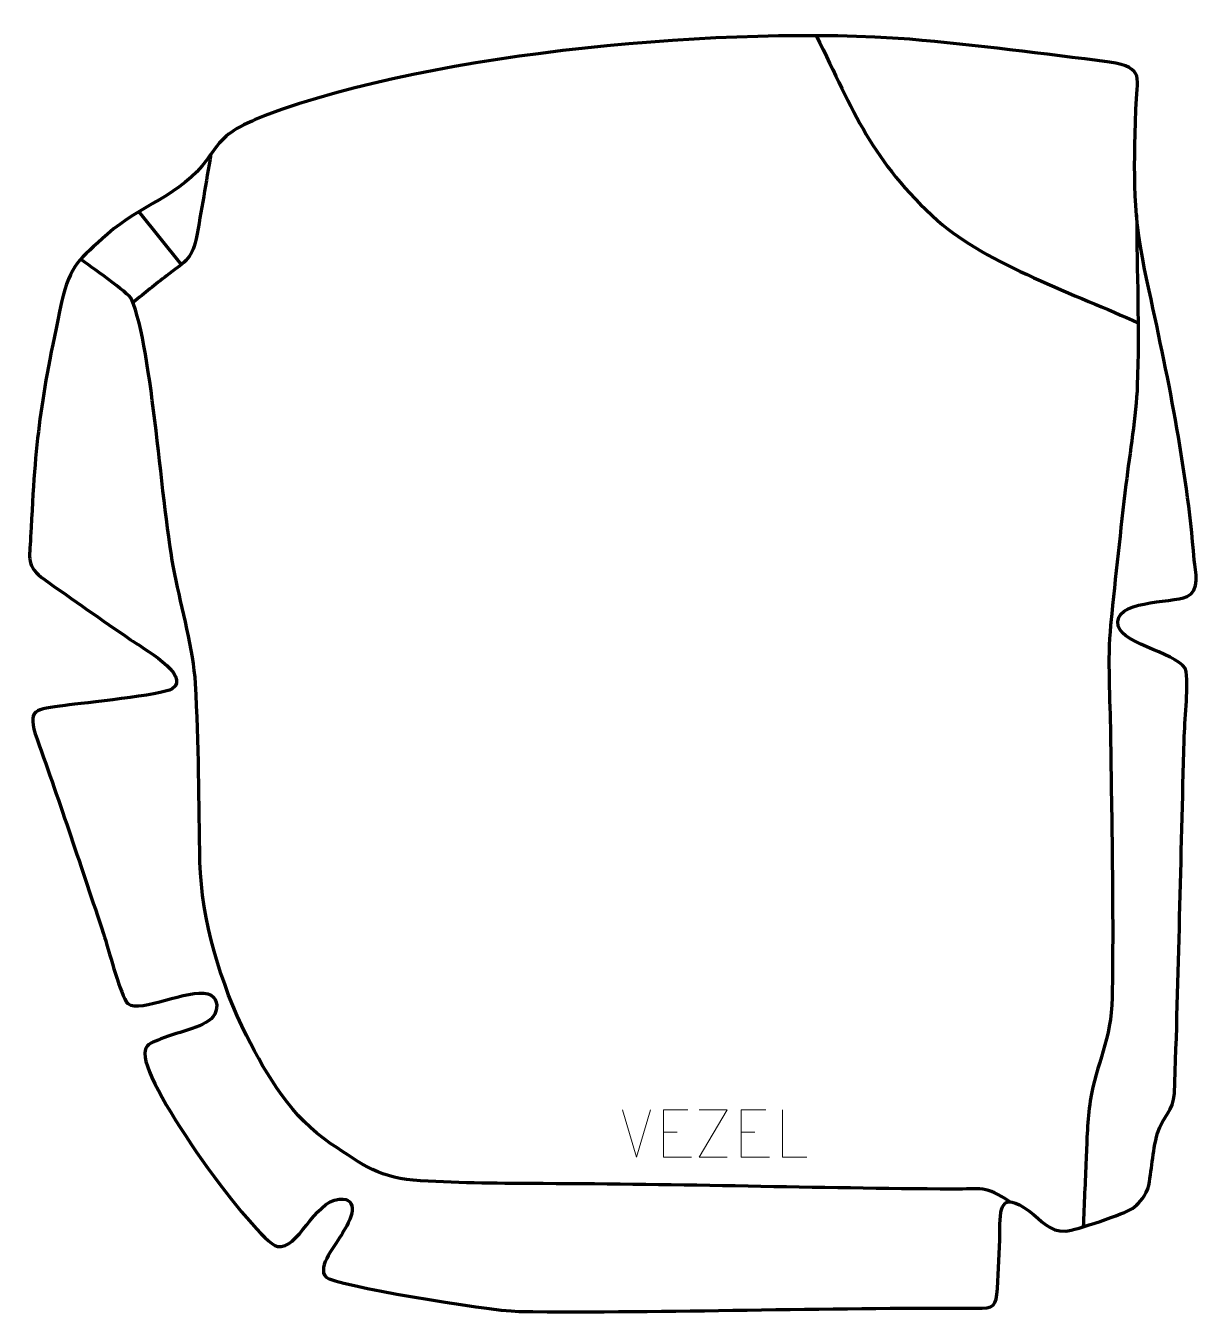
# Model space of a CAD drawing. Header units: millimetres. Extents: x -560 to 59, y 112 to 790.
import ezdxf

# ---------------------------------------------------------------- set-up
doc = ezdxf.new("R2010")
doc.units = ezdxf.units.MM
doc.header["$MEASUREMENT"] = 0
doc.layers.add('layer 2', color=7, linetype='Continuous')
doc.layers.add('layer 3', color=7, linetype='Continuous')

msp = doc.modelspace()

# ---------------------------------------------------------------- linework, layer by layer
at = {"layer": 'layer 2', "color": 140, "lineweight": 158}
for points, knots in [([(-143.6506, 785.3506), (-123.178, 744.8091), (-114.9072, 719.5712), (-79.4606, 687.8104), (-79.4606, 687.8104), (-53.8387, 664.8526), (-5.5291, 648.6438), (25.9574, 634.0117)], [0, 0, 0, 0, 0.33333333, 0.33333333, 0.33333333, 0.33333333, 1, 1, 1, 1]), ([(-462.2564, 722.991), (-464.9005, 708.289), (-467.2291, 692.7581), (-470.1457, 678.2358), (-470.1457, 678.2358), (-472.3929, 667.0461), (-476.9399, 665.6783), (-485.6428, 658.8713), (-485.6428, 658.8713), (-491.508, 654.2838), (-497.2892, 649.5621), (-503.0978, 644.9004)], [0, 0, 0, 0, 0.25, 0.25, 0.25, 0.25, 0.5, 0.5, 0.5, 0.5, 1, 1, 1, 1]), ([(25.1616, 690.8771), (25.3464, 661.3593), (26.6466, 630.5723), (25.5306, 601.206), (25.5306, 601.206), (24.9037, 584.712), (21.5392, 565.7095), (19.5844, 548.9846), (19.5844, 548.9846), (16.7486, 524.7227), (13.9732, 500.4743), (11.5979, 476.1616), (11.5979, 476.1616), (11.5979, 476.1616), (11.4537, 474.673), (11.4537, 474.673), (11.4537, 474.673), (9.7375, 456.791), (11.1661, 435.687), (11.4094, 417.3996), (11.4094, 417.3996), (12.0244, 371.1794), (13.0732, 325.0097), (12.3155, 278.7805), (12.3155, 278.7805), (11.9252, 256.4207), (3.9943, 244.3994), (0.7688, 224.3109), (0.7688, 224.3109), (-0.8598, 214.1678), (-0.9761, 203.9326), (-1.416, 193.6944), (-1.416, 193.6944), (-1.9279, 181.7872), (-2.4168, 169.8752), (-2.9821, 157.9708)], [0, 0, 0, 0, 0.1, 0.1, 0.1, 0.1, 0.2, 0.2, 0.2, 0.2, 0.3, 0.3, 0.3, 0.3, 0.4, 0.4, 0.4, 0.4, 0.5, 0.5, 0.5, 0.5, 0.6, 0.6, 0.6, 0.6, 0.7, 0.7, 0.7, 0.7, 0.8, 0.8, 0.8, 0.8, 1, 1, 1, 1]), ([(-41.5605, 171.122), (-54.5104, 180.0967), (-56.5184, 177.7055), (-71.5852, 177.8081), (-71.5852, 177.8081), (-143.4881, 178.2976), (-215.3277, 180.541), (-287.3072, 180.7303), (-287.3072, 180.7303), (-308.8753, 180.784), (-330.3525, 181.0291), (-351.8959, 182.1926), (-351.8959, 182.1926), (-373.2156, 183.3702), (-382.1085, 190.4175), (-399.1063, 201.7737), (-399.1063, 201.7737), (-419.6341, 215.4465), (-432.5817, 237.096), (-443.5677, 258.7238), (-443.5677, 258.7238), (-457.0326, 285.5871), (-467.2318, 319.8145), (-468.0537, 349.9529), (-468.0537, 349.9529), (-468.7251, 381.5057), (-468.6208, 412.5592), (-470.3987, 444.1477), (-470.3987, 444.1477), (-471.4824, 461.6807), (-477.7346, 483.9431), (-481.3254, 501.7069), (-481.3254, 501.7069), (-488.5227, 537.3136), (-492.8694, 619.4688), (-504.0312, 646.5519), (-504.0312, 646.5519), (-505.4601, 649.6557), (-526.6493, 664.4516), (-530.9277, 667.521)], [0, 0, 0, 0, 0.09090909, 0.09090909, 0.09090909, 0.09090909, 0.18181818, 0.18181818, 0.18181818, 0.18181818, 0.27272727, 0.27272727, 0.27272727, 0.27272727, 0.36363636, 0.36363636, 0.36363636, 0.36363636, 0.45454545, 0.45454545, 0.45454545, 0.45454545, 0.54545455, 0.54545455, 0.54545455, 0.54545455, 0.63636364, 0.63636364, 0.63636364, 0.63636364, 0.72727273, 0.72727273, 0.72727273, 0.72727273, 0.81818182, 0.81818182, 0.81818182, 0.81818182, 1, 1, 1, 1])]:
    msp.add_open_spline(points, degree=3, knots=knots, dxfattribs=at)
msp.add_open_spline([(-500.221, 692.5776), (-500.221, 692.5776), (-478.0785, 664.9585), (-478.0785, 664.9585)], degree=3, dxfattribs=at)
at = {"layer": 'layer 3', "color": 242, "lineweight": 158}
msp.add_open_spline([(-433.7678, 743.202), (-343.4849, 777.1917), (-188.2671, 790.4996), (-94.3183, 783.4059), (-94.3183, 783.4059), (-59.2318, 780.3826), (-24.0178, 775.659), (10.9569, 771.3743), (10.9569, 771.3743), (29.9481, 768.1479), (25.3533, 763.1764), (24.8215, 746.3088), (24.8215, 746.3088), (23.724, 710.6146), (23.0088, 691.3448), (30.7521, 655.7542), (30.7521, 655.7542), (41.6382, 605.9344), (51.2337, 560.3241), (55.55, 509.2652), (55.55, 509.2652), (56.2203, 502.9906), (58.6892, 492.8675), (51.752, 489.9232), (51.752, 489.9232), (42.9989, 486.2081), (12.3308, 488.3068), (15.546, 474.3959), (15.546, 474.3959), (17.9108, 464.1642), (49.724, 459.7267), (51.3182, 450.4194), (51.3182, 450.4194), (52.2776, 439.8677), (50.519, 425.2866), (50.203, 414.1286), (50.203, 414.1286), (48.4893, 352.2148), (47.3189, 290.1532), (45.146, 228.2712), (45.146, 228.2712), (44.3794, 218.7958), (39.2369, 216.6879), (36.2541, 207.3702), (36.2541, 207.3702), (33.2547, 196.6127), (33.3586, 188.0445), (31.1585, 177.9524), (31.1585, 177.9524), (28.7166, 172.8095), (26.0183, 169.7018), (22.9565, 167.6004), (22.9565, 167.6004), (19.3345, 165.1144), (-7.0012, 156.1134), (-12.1597, 155.6626), (-12.1597, 155.6626), (-20.6843, 155.3232), (-24.9068, 161.3678), (-31.548, 166.3725), (-31.548, 166.3725), (-46.6891, 177.1257), (-46.7247, 168.0879), (-46.8348, 154.5782), (-46.8348, 154.5782), (-46.9101, 145.3299), (-47.6801, 134.9426), (-48.1616, 125.5887), (-48.1616, 125.5887), (-48.6516, 116.0692), (-49.9167, 115.0622), (-59.3813, 115.1303), (-59.3813, 115.1303), (-139.6159, 115.7073), (-220.1622, 112.4808), (-300.2248, 113.4329), (-300.2248, 113.4329), (-317.6488, 113.9005), (-397.695, 127.4034), (-401.6912, 131.5048), (-401.6912, 131.5048), (-406.8846, 136.8352), (-396.1223, 149.0462), (-393.0388, 154.6068), (-393.0388, 154.6068), (-391.5573, 157.2783), (-388.0236, 162.7006), (-387.8663, 166.5631), (-387.8663, 166.5631), (-387.7177, 170.214), (-389.2852, 173.0626), (-394.6949, 172.5858), (-394.6949, 172.5858), (-408.1136, 171.4031), (-416.4017, 145.5614), (-427.2411, 147.7076), (-427.2411, 147.7076), (-427.2411, 147.7076), (-428.6879, 148.1351), (-428.6879, 148.1351), (-428.6879, 148.1351), (-443.529, 157.0951), (-500.7205, 236.0903), (-496.9985, 250.7877), (-496.9985, 250.7877), (-496.0169, 254.6637), (-492.6933, 255.2478), (-488.6468, 256.9557), (-488.6468, 256.9557), (-478.8887, 261.0743), (-464.0941, 263.025), (-460.3164, 269.997), (-460.3164, 269.997), (-458.2022, 273.8991), (-458.9586, 279.2138), (-463.8678, 280.6315), (-463.8678, 280.6315), (-474.4209, 283.6791), (-499.0374, 270.4084), (-506.0461, 275.5345), (-506.0461, 275.5345), (-506.0461, 275.5345), (-506.9238, 276.565), (-506.9238, 276.565), (-506.9238, 276.565), (-510.9718, 283.6597), (-516.0539, 303.473), (-518.8388, 312.3696), (-518.8388, 312.3696), (-530.4189, 346.574), (-541.5566, 380.7966), (-553.8445, 414.7646), (-553.8445, 414.7646), (-559.4987, 430.9842), (-555.0191, 430.4694), (-538.9648, 432.5682), (-538.9648, 432.5682), (-529.7564, 433.7457), (-487.8745, 438.0141), (-482.7858, 441.3158), (-482.7858, 441.3158), (-471.9704, 448.3333), (-499.471, 463.5927), (-504.6867, 467.1946), (-504.6867, 467.1946), (-519.7293, 477.6168), (-535.1316, 488.255), (-550.0127, 498.8668), (-550.0127, 498.8668), (-559.807, 505.8513), (-557.8028, 509.9046), (-557.22, 521.3765), (-557.22, 521.3765), (-554.7218, 573.8259), (-552.1054, 592.953), (-540.9506, 644.879), (-540.9506, 644.879), (-536.5015, 664.7922), (-531.4232, 667.6186), (-516.8017, 680.7419), (-516.8017, 680.7419), (-499.5938, 696.1866), (-477.7876, 701.0604), (-464.2982, 720.1319), (-464.2982, 720.1319), (-456.3696, 731.3417), (-453.5103, 734.5891), (-440.6547, 740.3136), (-440.6547, 740.3136), (-438.3795, 741.3268), (-436.0745, 742.2639), (-433.7678, 743.202)], degree=3, knots=[0, 0, 0, 0, 0.02272727, 0.02272727, 0.02272727, 0.02272727, 0.04545455, 0.04545455, 0.04545455, 0.04545455, 0.06818182, 0.06818182, 0.06818182, 0.06818182, 0.09090909, 0.09090909, 0.09090909, 0.09090909, 0.11363636, 0.11363636, 0.11363636, 0.11363636, 0.13636364, 0.13636364, 0.13636364, 0.13636364, 0.15909091, 0.15909091, 0.15909091, 0.15909091, 0.18181818, 0.18181818, 0.18181818, 0.18181818, 0.20454545, 0.20454545, 0.20454545, 0.20454545, 0.22727273, 0.22727273, 0.22727273, 0.22727273, 0.25, 0.25, 0.25, 0.25, 0.27272727, 0.27272727, 0.27272727, 0.27272727, 0.29545455, 0.29545455, 0.29545455, 0.29545455, 0.31818182, 0.31818182, 0.31818182, 0.31818182, 0.34090909, 0.34090909, 0.34090909, 0.34090909, 0.36363636, 0.36363636, 0.36363636, 0.36363636, 0.38636364, 0.38636364, 0.38636364, 0.38636364, 0.40909091, 0.40909091, 0.40909091, 0.40909091, 0.43181818, 0.43181818, 0.43181818, 0.43181818, 0.45454545, 0.45454545, 0.45454545, 0.45454545, 0.47727273, 0.47727273, 0.47727273, 0.47727273, 0.5, 0.5, 0.5, 0.5, 0.52272727, 0.52272727, 0.52272727, 0.52272727, 0.54545455, 0.54545455, 0.54545455, 0.54545455, 0.56818182, 0.56818182, 0.56818182, 0.56818182, 0.59090909, 0.59090909, 0.59090909, 0.59090909, 0.61363636, 0.61363636, 0.61363636, 0.61363636, 0.63636364, 0.63636364, 0.63636364, 0.63636364, 0.65909091, 0.65909091, 0.65909091, 0.65909091, 0.68181818, 0.68181818, 0.68181818, 0.68181818, 0.70454545, 0.70454545, 0.70454545, 0.70454545, 0.72727273, 0.72727273, 0.72727273, 0.72727273, 0.75, 0.75, 0.75, 0.75, 0.77272727, 0.77272727, 0.77272727, 0.77272727, 0.79545455, 0.79545455, 0.79545455, 0.79545455, 0.81818182, 0.81818182, 0.81818182, 0.81818182, 0.84090909, 0.84090909, 0.84090909, 0.84090909, 0.86363636, 0.86363636, 0.86363636, 0.86363636, 0.88636364, 0.88636364, 0.88636364, 0.88636364, 0.90909091, 0.90909091, 0.90909091, 0.90909091, 0.93181818, 0.93181818, 0.93181818, 0.93181818, 0.95454545, 0.95454545, 0.95454545, 0.95454545, 1, 1, 1, 1], dxfattribs=at)
at = {"layer": 'layer 3', "color": 250, "lineweight": 9}
for points in [[(-238.173, 194.705), (-238.173, 194.705), (-245.4948, 219.6586), (-245.4948, 219.6586)], [(-230.8511, 219.6586), (-230.8511, 219.6586), (-238.1729, 194.705), (-238.1729, 194.705)], [(-224.0176, 207.7863), (-224.0176, 207.7863), (-216.8495, 207.7863), (-216.8495, 207.7863)], [(-183.0176, 207.7863), (-183.0176, 207.7863), (-175.8495, 207.7863), (-175.8495, 207.7863)]]:
    msp.add_open_spline(points, degree=3, dxfattribs=at)
for points, knots in [([(-211.1437, 219.666), (-211.1437, 219.666), (-224.0176, 219.666), (-224.0176, 219.666), (-224.0176, 219.666), (-224.0176, 219.666), (-224.0176, 194.7124), (-224.0176, 194.7124), (-224.0176, 194.7124), (-224.0176, 194.7124), (-209.1518, 194.7124), (-209.1518, 194.7124)], [0, 0, 0, 0, 0.25, 0.25, 0.25, 0.25, 0.5, 0.5, 0.5, 0.5, 1, 1, 1, 1]), ([(-190.5065, 194.705), (-190.5065, 194.705), (-205.1255, 194.705), (-205.1255, 194.705), (-205.1255, 194.705), (-205.1255, 194.705), (-190.4822, 219.6624), (-190.4822, 219.6624), (-190.4822, 219.6624), (-190.4822, 219.6624), (-205.1255, 219.6624), (-205.1255, 219.6624)], [0, 0, 0, 0, 0.25, 0.25, 0.25, 0.25, 0.5, 0.5, 0.5, 0.5, 1, 1, 1, 1]), ([(-170.1437, 219.666), (-170.1437, 219.666), (-183.0176, 219.666), (-183.0176, 219.666), (-183.0176, 219.666), (-183.0176, 219.666), (-183.0176, 194.7124), (-183.0176, 194.7124), (-183.0176, 194.7124), (-183.0176, 194.7124), (-168.1518, 194.7124), (-168.1518, 194.7124)], [0, 0, 0, 0, 0.25, 0.25, 0.25, 0.25, 0.5, 0.5, 0.5, 0.5, 1, 1, 1, 1]), ([(-148.4029, 194.7049), (-148.4029, 194.7049), (-161.352, 194.7049), (-161.352, 194.7049), (-161.352, 194.7049), (-161.352, 194.7049), (-161.352, 219.6585), (-161.352, 219.6585)], [0, 0, 0, 0, 0.33333333, 0.33333333, 0.33333333, 0.33333333, 1, 1, 1, 1])]:
    msp.add_open_spline(points, degree=3, knots=knots, dxfattribs=at)

doc.saveas('drawing.dxf')
